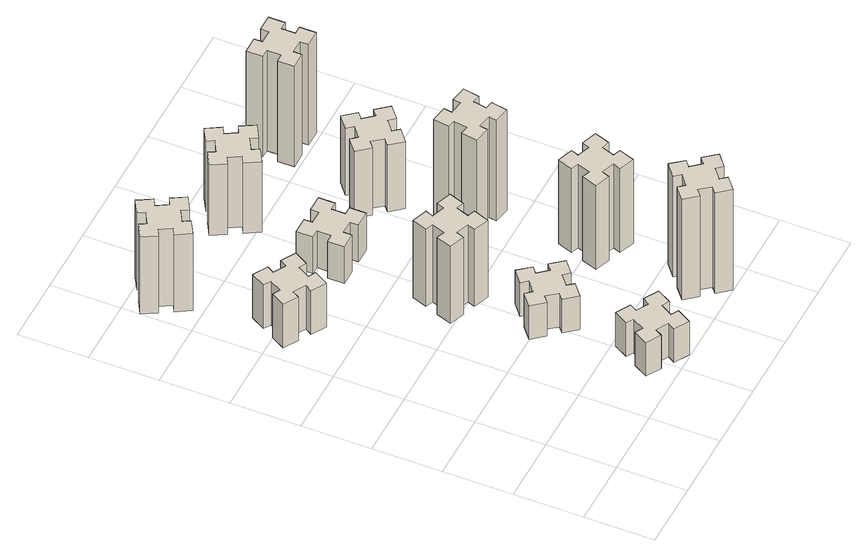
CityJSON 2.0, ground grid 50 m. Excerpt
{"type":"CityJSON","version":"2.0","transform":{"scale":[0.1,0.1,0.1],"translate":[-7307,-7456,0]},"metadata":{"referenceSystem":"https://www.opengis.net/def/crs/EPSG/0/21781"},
"CityObjects":{
"building1":{"type":"Building","attributes":{"class":"1000","function":"1000","usage":"1000","yearOfConstruction":2016,"roofType":"1000","measuredHeight":39,"storeysAboveGround":30,"storeysBelowGround":0},"geometry":[{"type":"Solid","lod":"1","boundaries":[[[[0,1,2,3,4,5,6,7,8,9,10,11,12,13,14,15,16,17,18,19]],[[17,16,20,21]],[[16,15,22,20]],[[15,14,23,22]],[[14,13,24,23]],[[13,12,25,24]],[[12,11,26,25]],[[11,10,27,26]],[[10,9,28,27]],[[9,8,29,28]],[[8,7,30,29]],[[7,6,31,30]],[[6,5,32,31]],[[5,4,33,32]],[[4,3,34,33]],[[3,2,35,34]],[[2,1,36,35]],[[1,0,37,36]],[[0,19,38,37]],[[19,18,39,38]],[[18,17,21,39]],[[24,25,26,27,28,29,30,31,32,33,34,35,36,37,38,39,21,20,22,23]]]]}]},
"building2":{"type":"Building","attributes":{"class":"1000","function":"1000","usage":"1000","yearOfConstruction":2016,"roofType":"1000","measuredHeight":30,"storeysAboveGround":30,"storeysBelowGround":0},"geometry":[{"type":"Solid","lod":"1","boundaries":[[[[40,41,42,43,44,45,46,47,48,49,50,51,52,53,54,55,56,57,58,59]],[[57,56,60,61]],[[56,55,62,60]],[[55,54,63,62]],[[54,53,64,63]],[[53,52,65,64]],[[52,51,66,65]],[[51,50,67,66]],[[50,49,68,67]],[[49,48,69,68]],[[48,47,70,69]],[[47,46,71,70]],[[46,45,72,71]],[[45,44,73,72]],[[44,43,74,73]],[[43,42,75,74]],[[42,41,76,75]],[[41,40,77,76]],[[40,59,78,77]],[[59,58,79,78]],[[58,57,61,79]],[[64,65,66,67,68,69,70,71,72,73,74,75,76,77,78,79,61,60,62,63]]]]}]},
"building3":{"type":"Building","attributes":{"class":"1000","function":"1000","usage":"1000","yearOfConstruction":2016,"roofType":"1000","measuredHeight":69,"storeysAboveGround":30,"storeysBelowGround":0},"geometry":[{"type":"Solid","lod":"1","boundaries":[[[[80,81,82,83,84,85,86,87,88,89,90,91,92,93,94,95,96,97,98,99]],[[97,96,100,101]],[[96,95,102,100]],[[95,94,103,102]],[[94,93,104,103]],[[93,92,105,104]],[[92,91,106,105]],[[91,90,107,106]],[[90,89,108,107]],[[89,88,109,108]],[[88,87,110,109]],[[87,86,111,110]],[[86,85,112,111]],[[85,84,113,112]],[[84,83,114,113]],[[83,82,115,114]],[[82,81,116,115]],[[81,80,117,116]],[[80,99,118,117]],[[99,98,119,118]],[[98,97,101,119]],[[104,105,106,107,108,109,110,111,112,113,114,115,116,117,118,119,101,100,102,103]]]]}]},
"building4":{"type":"Building","attributes":{"class":"1000","function":"1000","usage":"1000","yearOfConstruction":2016,"roofType":"1000","measuredHeight":30,"storeysAboveGround":30,"storeysBelowGround":0},"geometry":[{"type":"Solid","lod":"1","boundaries":[[[[120,121,122,123,124,125,126,127,128,129,130,131,132,133,134,135,136,137,138,139]],[[137,136,140,141]],[[136,135,142,140]],[[135,134,143,142]],[[134,133,144,143]],[[133,132,145,144]],[[132,131,146,145]],[[131,130,147,146]],[[130,129,148,147]],[[129,128,149,148]],[[128,127,150,149]],[[127,126,151,150]],[[126,125,152,151]],[[125,124,153,152]],[[124,123,154,153]],[[123,122,155,154]],[[122,121,156,155]],[[121,120,157,156]],[[120,139,158,157]],[[139,138,159,158]],[[138,137,141,159]],[[144,145,146,147,148,149,150,151,152,153,154,155,156,157,158,159,141,140,142,143]]]]}]},
"building5":{"type":"Building","attributes":{"class":"1000","function":"1000","usage":"1000","yearOfConstruction":2016,"roofType":"1000","measuredHeight":69,"storeysAboveGround":30,"storeysBelowGround":0},"geometry":[{"type":"Solid","lod":"1","boundaries":[[[[160,161,162,163,164,165,166,167,168,169,170,171,172,173,174,175,176,177,178,179]],[[177,176,180,181]],[[176,175,182,180]],[[175,174,183,182]],[[174,173,184,183]],[[173,172,185,184]],[[172,171,186,185]],[[171,170,187,186]],[[170,169,188,187]],[[169,168,189,188]],[[168,167,190,189]],[[167,166,191,190]],[[166,165,192,191]],[[165,164,193,192]],[[164,163,194,193]],[[163,162,195,194]],[[162,161,196,195]],[[161,160,197,196]],[[160,179,198,197]],[[179,178,199,198]],[[178,177,181,199]],[[184,185,186,187,188,189,190,191,192,193,194,195,196,197,198,199,181,180,182,183]]]]}]},
"building6":{"type":"Building","attributes":{"class":"1000","function":"1000","usage":"1000","yearOfConstruction":2016,"roofType":"1000","measuredHeight":33,"storeysAboveGround":30,"storeysBelowGround":0},"geometry":[{"type":"Solid","lod":"1","boundaries":[[[[200,201,202,203,204,205,206,207,208,209,210,211,212,213,214,215,216,217,218,219]],[[217,216,220,221]],[[216,215,222,220]],[[215,214,223,222]],[[214,213,224,223]],[[213,212,225,224]],[[212,211,226,225]],[[211,210,227,226]],[[210,209,228,227]],[[209,208,229,228]],[[208,207,230,229]],[[207,206,231,230]],[[206,205,232,231]],[[205,204,233,232]],[[204,203,234,233]],[[203,202,235,234]],[[202,201,236,235]],[[201,200,237,236]],[[200,219,238,237]],[[219,218,239,238]],[[218,217,221,239]],[[224,225,226,227,228,229,230,231,232,233,234,235,236,237,238,239,221,220,222,223]]]]}]},
"building7":{"type":"Building","attributes":{"class":"1000","function":"1000","usage":"1000","yearOfConstruction":2016,"roofType":"1000","measuredHeight":90,"storeysAboveGround":30,"storeysBelowGround":0},"geometry":[{"type":"Solid","lod":"1","boundaries":[[[[240,241,242,243,244,245,246,247,248,249,250,251,252,253,254,255,256,257,258,259]],[[257,256,260,261]],[[256,255,262,260]],[[255,254,263,262]],[[254,253,264,263]],[[253,252,265,264]],[[252,251,266,265]],[[251,250,267,266]],[[250,249,268,267]],[[249,248,269,268]],[[248,247,270,269]],[[247,246,271,270]],[[246,245,272,271]],[[245,244,273,272]],[[244,243,274,273]],[[243,242,275,274]],[[242,241,276,275]],[[241,240,277,276]],[[240,259,278,277]],[[259,258,279,278]],[[258,257,261,279]],[[264,265,266,267,268,269,270,271,272,273,274,275,276,277,278,279,261,260,262,263]]]]}]},
"building8":{"type":"Building","attributes":{"class":"1000","function":"1000","usage":"1000","yearOfConstruction":2016,"roofType":"1000","measuredHeight":63,"storeysAboveGround":30,"storeysBelowGround":0},"geometry":[{"type":"Solid","lod":"1","boundaries":[[[[280,281,282,283,284,285,286,287,288,289,290,291,292,293,294,295,296,297,298,299]],[[297,296,300,301]],[[296,295,302,300]],[[295,294,303,302]],[[294,293,304,303]],[[293,292,305,304]],[[292,291,306,305]],[[291,290,307,306]],[[290,289,308,307]],[[289,288,309,308]],[[288,287,310,309]],[[287,286,311,310]],[[286,285,312,311]],[[285,284,313,312]],[[284,283,314,313]],[[283,282,315,314]],[[282,281,316,315]],[[281,280,317,316]],[[280,299,318,317]],[[299,298,319,318]],[[298,297,301,319]],[[304,305,306,307,308,309,310,311,312,313,314,315,316,317,318,319,301,300,302,303]]]]}]},
"building9":{"type":"Building","attributes":{"class":"1000","function":"1000","usage":"1000","yearOfConstruction":2016,"roofType":"1000","measuredHeight":75,"storeysAboveGround":30,"storeysBelowGround":0},"geometry":[{"type":"Solid","lod":"1","boundaries":[[[[320,321,322,323,324,325,326,327,328,329,330,331,332,333,334,335,336,337,338,339]],[[337,336,340,341]],[[336,335,342,340]],[[335,334,343,342]],[[334,333,344,343]],[[333,332,345,344]],[[332,331,346,345]],[[331,330,347,346]],[[330,329,348,347]],[[329,328,349,348]],[[328,327,350,349]],[[327,326,351,350]],[[326,325,352,351]],[[325,324,353,352]],[[324,323,354,353]],[[323,322,355,354]],[[322,321,356,355]],[[321,320,357,356]],[[320,339,358,357]],[[339,338,359,358]],[[338,337,341,359]],[[344,345,346,347,348,349,350,351,352,353,354,355,356,357,358,359,341,340,342,343]]]]}]},
"building10":{"type":"Building","attributes":{"class":"1000","function":"1000","usage":"1000","yearOfConstruction":2016,"roofType":"1000","measuredHeight":90,"storeysAboveGround":30,"storeysBelowGround":0},"geometry":[{"type":"Solid","lod":"1","boundaries":[[[[360,361,362,363,364,365,366,367,368,369,370,371,372,373,374,375,376,377,378,379]],[[377,376,380,381]],[[376,375,382,380]],[[375,374,383,382]],[[374,373,384,383]],[[373,372,385,384]],[[372,371,386,385]],[[371,370,387,386]],[[370,369,388,387]],[[369,368,389,388]],[[368,367,390,389]],[[367,366,391,390]],[[366,365,392,391]],[[365,364,393,392]],[[364,363,394,393]],[[363,362,395,394]],[[362,361,396,395]],[[361,360,397,396]],[[360,379,398,397]],[[379,378,399,398]],[[378,377,381,399]],[[384,385,386,387,388,389,390,391,392,393,394,395,396,397,398,399,381,380,382,383]]]]}]},
"building11":{"type":"Building","attributes":{"class":"1000","function":"1000","usage":"1000","yearOfConstruction":2016,"roofType":"1000","measuredHeight":60,"storeysAboveGround":30,"storeysBelowGround":0},"geometry":[{"type":"Solid","lod":"1","boundaries":[[[[400,401,402,403,404,405,406,407,408,409,410,411,412,413,414,415,416,417,418,419]],[[417,416,420,421]],[[416,415,422,420]],[[415,414,423,422]],[[414,413,424,423]],[[413,412,425,424]],[[412,411,426,425]],[[411,410,427,426]],[[410,409,428,427]],[[409,408,429,428]],[[408,407,430,429]],[[407,406,431,430]],[[406,405,432,431]],[[405,404,433,432]],[[404,403,434,433]],[[403,402,435,434]],[[402,401,436,435]],[[401,400,437,436]],[[400,419,438,437]],[[419,418,439,438]],[[418,417,421,439]],[[424,425,426,427,428,429,430,431,432,433,434,435,436,437,438,439,421,420,422,423]]]]}]},
"building12":{"type":"Building","attributes":{"class":"1000","function":"1000","usage":"1000","yearOfConstruction":2016,"roofType":"1000","measuredHeight":90,"storeysAboveGround":30,"storeysBelowGround":0},"geometry":[{"type":"Solid","lod":"1","boundaries":[[[[440,441,442,443,444,445,446,447,448,449,450,451,452,453,454,455,456,457,458,459]],[[457,456,460,461]],[[456,455,462,460]],[[455,454,463,462]],[[454,453,464,463]],[[453,452,465,464]],[[452,451,466,465]],[[451,450,467,466]],[[450,449,468,467]],[[449,448,469,468]],[[448,447,470,469]],[[447,446,471,470]],[[446,445,472,471]],[[445,444,473,472]],[[444,443,474,473]],[[443,442,475,474]],[[442,441,476,475]],[[441,440,477,476]],[[440,459,478,477]],[[459,458,479,478]],[[458,457,461,479]],[[464,465,466,467,468,469,470,471,472,473,474,475,476,477,478,479,461,460,462,463]]]]}]}
},
"vertices":[
[406,2367,0],[456,2454,0],[508,2424,0],[568,2528,0],[464,2588,0],[434,2536,0],[347,2586,0],[377,2638,0],[273,2698,0],[213,2594,0],[265,2564,0],[215,2477,0],[163,2507,0],[103,2403,0],[207,2343,0],[237,2395,0],[324,2345,0],[294,2293,0],[398,2233,0],[458,2337,0],[324,2345,390],[294,2293,390],[237,2395,390],[207,2343,390],[103,2403,390],[163,2507,390],[215,2477,390],[265,2564,390],[213,2594,390],[273,2698,390],[377,2638,390],[347,2586,390],[434,2536,390],[464,2588,390],[568,2528,390],[508,2424,390],[456,2454,390],[406,2367,390],[458,2337,390],[398,2233,390],
[1146,147,0],[1196,234,0],[1248,204,0],[1308,308,0],[1204,368,0],[1174,316,0],[1087,366,0],[1117,418,0],[1013,478,0],[953,374,0],[1005,344,0],[955,257,0],[903,287,0],[843,183,0],[947,123,0],[977,175,0],[1064,125,0],[1034,73,0],[1138,13,0],[1198,117,0],[1064,125,300],[1034,73,300],[977,175,300],[947,123,300],[843,183,300],[903,287,300],[955,257,300],[1005,344,300],[953,374,300],[1013,478,300],[1117,418,300],[1087,366,300],[1174,316,300],[1204,368,300],[1308,308,300],[1248,204,300],[1196,234,300],[1146,147,300],[1198,117,300],[1138,13,300],
[224,3426,0],[137,3376,0],[107,3428,0],[3,3368,0],[63,3264,0],[115,3294,0],[165,3207,0],[113,3177,0],[173,3073,0],[277,3133,0],[247,3185,0],[334,3235,0],[364,3183,0],[468,3243,0],[408,3347,0],[356,3317,0],[306,3404,0],[358,3434,0],[298,3538,0],[194,3478,0],[306,3404,690],[358,3434,690],[356,3317,690],[408,3347,690],[468,3243,690],[364,3183,690],[334,3235,690],[247,3185,690],[277,3133,690],[173,3073,690],[113,3177,690],[165,3207,690],[115,3294,690],[63,3264,690],[3,3368,690],[107,3428,690],[137,3376,690],[224,3426,690],[194,3478,690],[298,3538,690],
[1108,869,0],[1184,933,0],[1223,887,0],[1315,964,0],[1238,1056,0],[1192,1018,0],[1127,1094,0],[1173,1133,0],[1096,1225,0],[1004,1148,0],[1043,1102,0],[966,1037,0],[928,1083,0],[836,1006,0],[913,914,0],[959,953,0],[1023,876,0],[977,838,0],[1054,746,0],[1146,823,0],[1023,876,300],[977,838,300],[959,953,300],[913,914,300],[836,1006,300],[928,1083,300],[966,1037,300],[1043,1102,300],[1004,1148,300],[1096,1225,300],[1173,1133,300],[1127,1094,300],[1192,1018,300],[1238,1056,300],[1315,964,300],[1223,887,300],[1184,933,300],[1108,869,300],[1146,823,300],[1054,746,300],
[1062,1541,0],[1096,1635,0],[1152,1614,0],[1193,1727,0],[1080,1768,0],[1060,1712,0],[966,1746,0],[987,1802,0],[874,1843,0],[833,1730,0],[889,1710,0],[855,1616,0],[799,1637,0],[757,1524,0],[870,1483,0],[891,1539,0],[985,1505,0],[964,1449,0],[1077,1407,0],[1118,1520,0],[985,1505,690],[964,1449,690],[891,1539,690],[870,1483,690],[757,1524,690],[799,1637,690],[855,1616,690],[889,1710,690],[833,1730,690],[874,1843,690],[987,1802,690],[966,1746,690],[1060,1712,690],[1080,1768,690],[1193,1727,690],[1152,1614,690],[1096,1635,690],[1062,1541,690],[1118,1520,690],[1077,1407,690],
[1085,2415,0],[1085,2515,0],[1145,2515,0],[1145,2635,0],[1025,2635,0],[1025,2575,0],[925,2575,0],[925,2635,0],[805,2635,0],[805,2515,0],[865,2515,0],[865,2415,0],[805,2415,0],[805,2295,0],[925,2295,0],[925,2355,0],[1025,2355,0],[1025,2295,0],[1145,2295,0],[1145,2415,0],[1025,2355,330],[1025,2295,330],[925,2355,330],[925,2295,330],[805,2295,330],[805,2415,330],[865,2415,330],[865,2515,330],[805,2515,330],[805,2635,330],[925,2635,330],[925,2575,330],[1025,2575,330],[1025,2635,330],[1145,2635,330],[1145,2515,330],[1085,2515,330],[1085,2415,330],[1145,2415,330],[1145,2295,330],
[1848,129,0],[1924,193,0],[1963,147,0],[2055,224,0],[1978,316,0],[1932,278,0],[1867,354,0],[1913,393,0],[1836,485,0],[1744,408,0],[1783,362,0],[1706,297,0],[1668,343,0],[1576,266,0],[1653,174,0],[1699,213,0],[1763,136,0],[1717,98,0],[1794,6,0],[1886,83,0],[1763,136,900],[1717,98,900],[1699,213,900],[1653,174,900],[1576,266,900],[1668,343,900],[1706,297,900],[1783,362,900],[1744,408,900],[1836,485,900],[1913,393,900],[1867,354,900],[1932,278,900],[1978,316,900],[2055,224,900],[1963,147,900],[1924,193,900],[1848,129,900],[1886,83,900],[1794,6,900],
[1196,3217,0],[1146,3304,0],[1198,3334,0],[1138,3438,0],[1034,3378,0],[1064,3326,0],[977,3276,0],[947,3328,0],[843,3268,0],[903,3164,0],[955,3194,0],[1005,3107,0],[953,3077,0],[1013,2973,0],[1117,3033,0],[1087,3085,0],[1174,3135,0],[1204,3083,0],[1308,3143,0],[1248,3247,0],[1174,3135,630],[1204,3083,630],[1087,3085,630],[1117,3033,630],[1013,2973,630],[953,3077,630],[1005,3107,630],[955,3194,630],[903,3164,630],[843,3268,630],[947,3328,630],[977,3276,630],[1064,3326,630],[1034,3378,630],[1138,3438,630],[1198,3334,630],[1146,3304,630],[1196,3217,630],[1248,3247,630],[1308,3143,630],
[1731,899,0],[1825,865,0],[1804,809,0],[1917,767,0],[1958,880,0],[1902,901,0],[1936,995,0],[1992,974,0],[2033,1087,0],[1920,1128,0],[1900,1072,0],[1806,1106,0],[1827,1162,0],[1714,1203,0],[1673,1090,0],[1729,1070,0],[1695,976,0],[1639,997,0],[1597,884,0],[1710,843,0],[1695,976,750],[1639,997,750],[1729,1070,750],[1673,1090,750],[1714,1203,750],[1827,1162,750],[1806,1106,750],[1900,1072,750],[1920,1128,750],[2033,1087,750],[1992,974,750],[1936,995,750],[1902,901,750],[1958,880,750],[1917,767,750],[1804,809,750],[1825,865,750],[1731,899,750],[1710,843,750],[1597,884,750],
[1647,1726,0],[1745,1708,0],[1735,1649,0],[1853,1628,0],[1874,1747,0],[1815,1757,0],[1832,1855,0],[1891,1845,0],[1912,1963,0],[1794,1984,0],[1784,1925,0],[1685,1942,0],[1696,2001,0],[1577,2022,0],[1557,1904,0],[1616,1894,0],[1598,1795,0],[1539,1806,0],[1518,1687,0],[1637,1667,0],[1598,1795,900],[1539,1806,900],[1616,1894,900],[1557,1904,900],[1577,2022,900],[1696,2001,900],[1685,1942,900],[1784,1925,900],[1794,1984,900],[1912,1963,900],[1891,1845,900],[1832,1855,900],[1815,1757,900],[1874,1747,900],[1853,1628,900],[1735,1649,900],[1745,1708,900],[1647,1726,900],[1637,1667,900],[1518,1687,900],
[1499,2433,0],[1563,2356,0],[1517,2318,0],[1594,2226,0],[1686,2303,0],[1648,2349,0],[1724,2413,0],[1763,2367,0],[1855,2444,0],[1778,2536,0],[1732,2498,0],[1667,2574,0],[1713,2613,0],[1636,2705,0],[1544,2628,0],[1583,2582,0],[1506,2517,0],[1468,2563,0],[1376,2486,0],[1453,2394,0],[1506,2517,600],[1468,2563,600],[1583,2582,600],[1544,2628,600],[1636,2705,600],[1713,2613,600],[1667,2574,600],[1732,2498,600],[1778,2536,600],[1855,2444,600],[1763,2367,600],[1724,2413,600],[1648,2349,600],[1686,2303,600],[1594,2226,600],[1517,2318,600],[1563,2356,600],[1499,2433,600],[1453,2394,600],[1376,2486,600],
[1765,3095,0],[1865,3095,0],[1865,3035,0],[1985,3035,0],[1985,3155,0],[1925,3155,0],[1925,3255,0],[1985,3255,0],[1985,3375,0],[1865,3375,0],[1865,3315,0],[1765,3315,0],[1765,3375,0],[1645,3375,0],[1645,3255,0],[1705,3255,0],[1705,3155,0],[1645,3155,0],[1645,3035,0],[1765,3035,0],[1705,3155,900],[1645,3155,900],[1705,3255,900],[1645,3255,900],[1645,3375,900],[1765,3375,900],[1765,3315,900],[1865,3315,900],[1865,3375,900],[1985,3375,900],[1985,3255,900],[1925,3255,900],[1925,3155,900],[1985,3155,900],[1985,3035,900],[1865,3035,900],[1865,3095,900],[1765,3095,900],[1765,3035,900],[1645,3035,900]
]}
